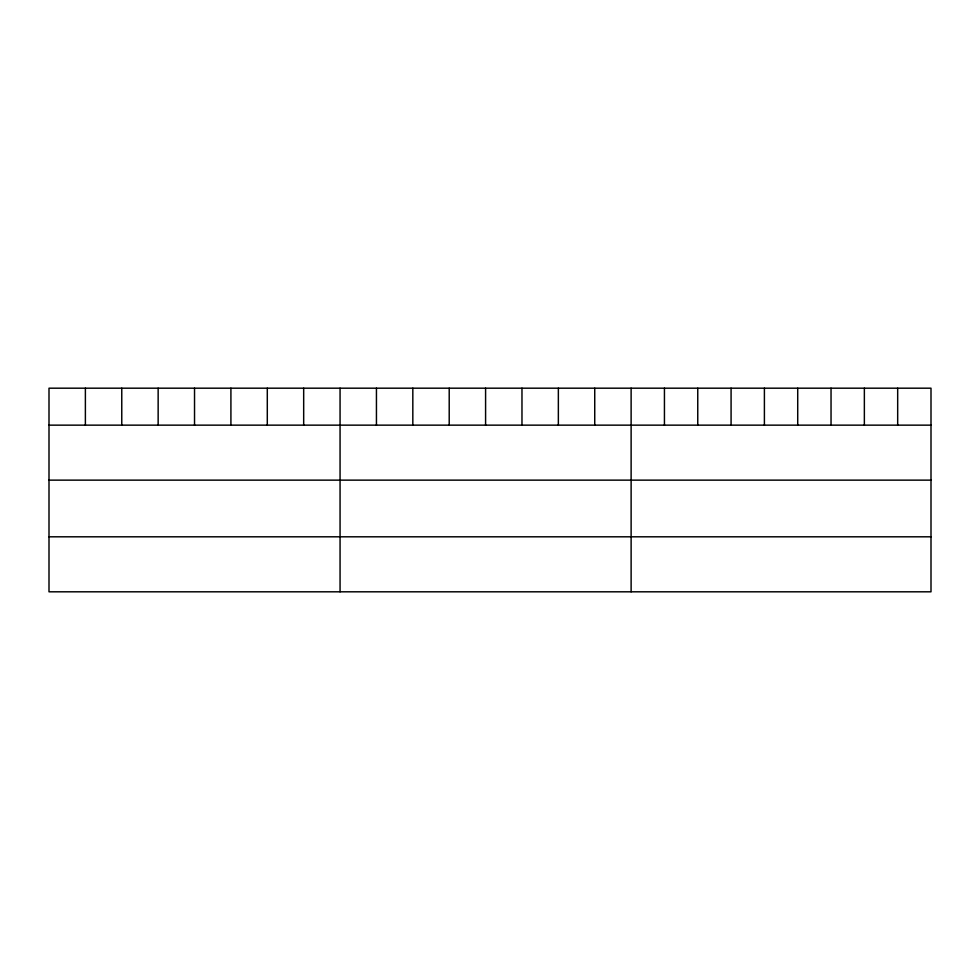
<?xml version="1.0" encoding="UTF-8"?>
<svg xmlns="http://www.w3.org/2000/svg" width="980" height="980" viewBox="0 0 980 980"><rect width="100%" height="100%" fill="white"/><g stroke="black" fill="none" stroke-linecap="round" stroke-linejoin="round"><path stroke-width="1.47" d="M931 425.149L931 591.81L49 591.81L49 388.19L931 388.19L931 425.149L49 425.149M49 480.139L931 480.139M49 536.807L931 536.807M897.68 388.19L897.68 425.149M864.36 388.19L864.36 425.149M831.04 388.19L831.04 425.149M797.72 388.19L797.72 425.149M764.4 388.19L764.4 425.149M731.08 388.19L731.08 425.149M697.76 388.19L697.76 425.149M664.44 388.19L664.44 425.149M631.12 388.19L631.12 591.81M594.738 388.19L594.738 425.149M558.355 388.19L558.355 425.149M521.973 388.19L521.973 425.149M485.59 388.19L485.59 425.149M449.208 388.19L449.208 425.149M412.825 388.19L412.825 425.149M376.443 388.19L376.443 425.149M340.06 388.19L340.06 591.81M303.678 388.19L303.678 425.149M267.295 388.19L267.295 425.149M230.913 388.19L230.913 425.149M194.53 388.19L194.53 425.149M158.148 388.19L158.148 425.149M121.765 388.19L121.765 425.149M85.383 388.19L85.383 425.149"/></g></svg>
